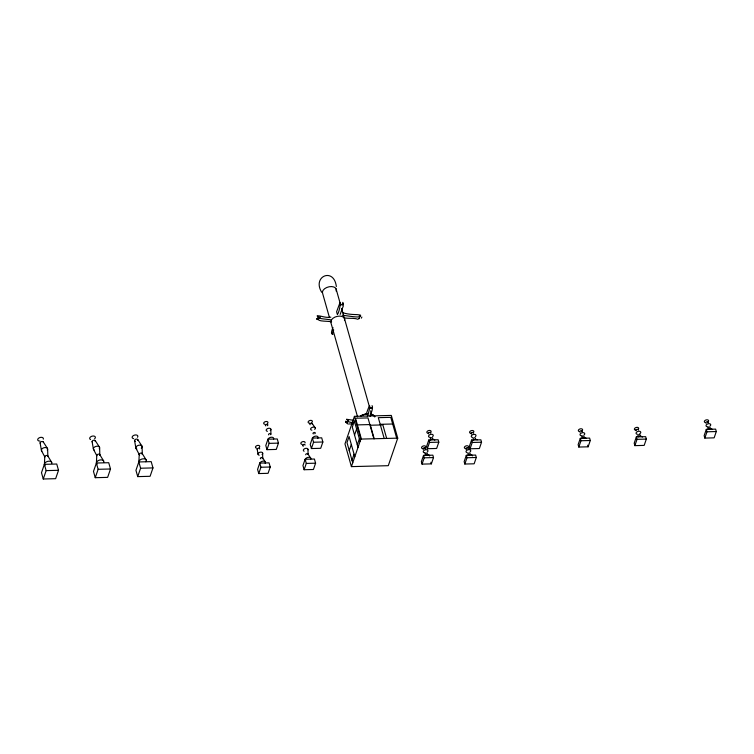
<?xml version="1.0" encoding="UTF-8"?>
<svg xmlns="http://www.w3.org/2000/svg" width="754" height="754" viewBox="0 0 754 754"><rect width="100%" height="100%" fill="white"/><g stroke="black" fill="none" stroke-linecap="round" stroke-linejoin="round"><path stroke-width="1.13" d="M262.656 458.008L262.684 453.229M270.856 434.115L270.893 429.337M308.018 454.181L308.047 449.403M44.42 464.36L44.778 456.764M96.766 455.454L96.408 463.05L93.477 471.41L95.249 477.687L107.624 477.376L110.508 468.988L108.727 462.711L96.352 463.022L98.133 469.299L95.249 477.687M138.877 461.976L139.236 454.379M44.363 464.341L41.489 472.72L43.261 478.997L55.636 478.686L58.52 470.308L56.739 464.021L44.363 464.341L46.145 470.619L43.261 478.997M138.821 461.948L135.946 470.336L137.718 476.613L150.093 476.302L152.977 467.914L151.196 461.637L138.821 461.948L140.602 468.234L137.718 476.613M259.753 463.088L257.585 469.393L258.763 473.559L268.075 473.323L270.234 467.018L269.055 462.852L259.753 463.088L260.931 467.254L258.763 473.559M267.953 439.196L265.794 445.501L266.973 449.667L276.275 449.431L278.443 443.126L277.265 438.96L267.953 439.196L269.131 443.361L266.973 449.667M305.116 459.271L302.948 465.576L304.126 469.733L313.428 469.497L315.596 463.192L314.418 459.035L305.116 459.271L306.294 463.427L304.126 469.733M312.382 438.074L310.224 444.379L311.402 448.545L320.704 448.31L322.872 442.004L321.694 437.838L312.382 438.074L313.56 442.24L311.402 448.545M354.437 416.359L344.974 443.899L351.411 466.622L388.282 465.689L397.735 438.149L391.307 415.426L354.437 416.359L360.864 439.082L351.411 466.622M349.234 450.506L351.317 444.445M354.54 435.049L356.623 428.988M351.995 460.279L354.078 454.219M357.302 444.822L359.385 438.762M423.522 455.397L421.363 461.702L422.042 464.115L431.345 463.88L433.512 457.574L432.834 455.162L423.522 455.397L424.21 457.81L422.042 464.115M428.809 439.987L426.651 446.293L427.329 448.705L436.641 448.47L438.8 442.174L438.121 439.752L428.809 439.987L429.497 442.4L427.329 448.705M466.311 455.312L464.153 461.618L464.832 464.03L474.143 463.804L476.302 457.499L475.623 455.077L466.311 455.312L466.999 457.735L464.832 464.03M471.552 440.053L469.393 446.359L470.072 448.771L479.384 448.536L481.542 442.23L480.863 439.818L471.552 440.053L472.24 442.466L470.072 448.771M580.307 438.328L578.139 444.634L578.827 447.047L588.129 446.811L590.297 440.506L589.609 438.093L580.307 438.328L580.985 440.741L578.827 447.047M636.348 436.915L634.189 443.22L634.868 445.633L644.18 445.397L646.338 439.092L645.66 436.679L636.348 436.915L637.036 439.328L634.868 445.633M706.309 429.356L704.151 435.661L704.83 438.083L714.132 437.848L716.3 431.542L715.621 429.13L706.309 429.356L706.998 431.778L704.83 438.083M367.358 416.576C370.242 408.244 371.364 398.536 366.161 414.408M370.157 416.51C370.214 413.729 372.938 410.214 372.212 408.168A1.725 1.499 -36.3 0 0 370.148 408.225L370.732 408.093A1.64 0.829 -12.5 0 1 371.816 408.065C373.089 407.594 372.259 406.312 372.052 405.624M340.148 314.399L343.306 305.973L342.929 304.682A1.725 1.499 -36.3 0 0 340.865 304.739L341.449 304.607A1.64 0.829 -12.5 0 1 342.533 304.578C343.749 304.635 343.07 302.024 342.665 302.392M320.148 317.038L320.375 316.567L320.177 317.048M347.537 421.024C346.369 419.667 349.686 423.607 353.221 422.165M332.985 327.575C330.365 333.117 331.6 337.311 333.683 329.903M317.717 318.678L317.189 318.499M359.253 318.329C360.261 315.766 358.942 319.696 359.055 318.527M358.141 319.328C354.201 317.745 349.196 318.716 344.795 317.962M340.629 304.446L340.384 304.729A1.744 1.338 21.2 0 0 340.893 305.002M345.7 421.156L345.728 421.759M361.373 318.131L361.873 317.029M349.168 423.908L352.335 424.078M318.499 317.811L319.112 317.726A1.744 0.584 -85.6 0 1 318.97 318.556M347.783 421.298L348.395 421.213A1.744 0.584 -85.6 0 1 348.32 421.778M346.529 422.353L345.832 422.485L347.406 422.834M330.836 317.17C327.142 317.915 323.277 316.718 319.819 315.973C313.41 315.106 320.836 317.293 317.66 317.029C319.178 319.168 326.35 318.923 331.185 319.941M357.377 424.888L369.865 424.577M380.186 424.313L392.674 424.002M360.864 439.082L397.735 438.149M706.998 431.778L716.3 431.542M269.131 443.361L278.443 443.126M313.56 442.24L322.872 442.004M429.497 442.4L438.8 442.174M472.24 442.466L481.542 442.23M580.985 440.741L590.297 440.506M637.036 439.328L646.338 439.092M424.21 457.81L433.512 457.574M466.999 457.735L476.302 457.499M306.294 463.427L315.596 463.192M46.145 470.619L58.52 470.308M98.133 469.299L110.508 468.988M140.602 468.234L152.977 467.914M260.931 467.254L270.234 467.018M359.083 318.471L359.545 318.245M348.159 424.2L347.33 423.371M331.609 321.883C328.65 320.884 318.367 321.722 318.226 319.338M332.787 334.003L332.307 333.928L332.825 334.22M317.745 318.914L316.482 319.027L318.32 319.357A1.744 0.584 -85.6 0 0 318.527 319.385M347.415 420.43L348.131 420.364L346.51 419.271L354.06 420.336M342.655 312.656C347.34 314.286 352.533 314.522 357.273 314.625C365.228 315.474 356.227 315.813 360.421 316.322C359.149 318.075 348.291 315.832 342.344 315.247M346.472 421.986L345.784 421.844M342.759 303.57L342.797 303.617A1.734 0.782 7.9 0 1 342.636 303.739M342.684 304.39L342.844 304.673A1.744 1.338 21.2 0 1 342.684 304.833M312.25 423.588L315.219 427.848M307.962 454.002L310.742 458.159M262.609 457.829L265.389 461.985M137.775 439.61L141.959 446.104M95.306 440.685L99.49 447.179M43.317 441.995L47.502 448.498M142.223 453.55L146.163 459.94M99.754 454.624L103.694 461.014M47.766 455.934L51.706 462.325M321.704 292.26C311.788 276.36 333.994 266.897 336.341 286.529M135.965 448.31L139.302 454.624M93.496 449.384L96.832 455.689A1.565 0.952 -15.8 0 1 98.237 454.191A1.565 0.952 -15.8 0 1 99.773 455.114M41.508 450.694L44.844 457.009A1.565 0.952 -15.8 0 1 46.248 455.501A1.565 0.952 -15.8 0 1 47.794 456.434M587.677 445.209L588.129 446.811M430.892 462.268L431.345 463.88M396.689 438.178L390.798 417.348L378.301 417.659L384.201 438.489M386.679 438.432L382.853 424.907L370.365 425.228L374.191 438.743M336.03 288.725L340.054 302.948M341.6 308.414L369.309 406.34M370.591 410.864L371.863 415.379M373.88 438.753L367.98 417.923L355.492 418.234L361.392 439.064M329.479 317.641L322.674 293.589A7.135 4.335 -15.8 0 1 329.149 286.756A7.135 4.335 -15.8 0 1 336.133 291.006M357.556 416.849L331.034 323.108A7.135 4.335 -15.8 0 1 337.509 316.284A7.135 4.335 -15.8 0 1 344.484 320.535M360.101 441.297L354.38 421.09L352.307 427.15L358.018 447.358M354.795 456.754L349.074 436.547L347 442.607L352.721 462.815M134.561 440.506L135.833 447.819M92.092 441.58L93.364 448.884M40.103 442.89L41.376 450.204M257.208 449.271L257.981 454.144M142.091 446.594L142.289 453.785M99.622 447.669L99.82 454.86M47.634 448.988L47.832 456.17M360.846 415.774A9.727 5.909 -15.8 0 1 367.217 413.842M370.337 413.955A9.727 5.909 -15.8 0 1 374.927 416.755M360.968 415.878A9.491 5.768 -15.8 0 1 367.971 413.946M370.233 414.106A9.491 5.768 -15.8 0 1 374.71 416.839M301.968 444.351A2.187 1.329 -15.8 0 1 301.006 442.777A2.187 1.329 -15.8 0 1 303.636 441.561A2.187 1.329 -15.8 0 1 305.05 442.918M305.681 460.496A2.865 1.744 -15.8 0 1 307.971 457.376A2.865 1.744 -15.8 0 1 310.535 459.554M305.766 454.813A1.178 0.716 -15.8 0 1 306.831 453.682A1.178 0.716 -15.8 0 1 307.99 454.379M304.088 451.241A2.413 1.461 -15.8 0 1 305.012 448.545A2.413 1.461 -15.8 0 1 307.981 449.808M302.75 445.812A1.263 0.773 -15.8 0 1 303.598 444.464A1.263 0.773 -15.8 0 1 305.002 445.18M303.513 446.029A1.263 0.773 -15.8 0 1 303.212 446.01M309.762 423.192A2.187 1.329 -15.8 0 1 308.282 421.59A2.187 1.329 -15.8 0 1 311.411 420.44A2.187 1.329 -15.8 0 1 311.807 422.438M310.224 424.738A1.263 0.773 -15.8 0 1 310.101 423.701A1.263 0.773 -15.8 0 1 311.741 423.239A1.263 0.773 -15.8 0 1 312.156 424.2M312.533 438.498A2.865 1.744 -15.8 0 1 315.973 436.104A2.865 1.744 -15.8 0 1 317.811 438.366M313.353 433.889A1.178 0.716 -15.8 0 1 313.372 432.805A1.178 0.716 -15.8 0 1 315.059 432.617A1.178 0.716 -15.8 0 1 314.748 433.729M311.854 430.185A2.413 1.461 -15.8 0 1 310.997 428.197A2.413 1.461 -15.8 0 1 314.418 427.245A2.413 1.461 -15.8 0 1 314.682 429.403M268.735 434.898A1.178 0.716 -15.8 0 1 269.018 433.87A1.178 0.716 -15.8 0 1 270.563 433.701A1.178 0.716 -15.8 0 1 270.554 434.69M267.425 431.307A2.413 1.461 -15.8 0 1 266.567 429.318A2.413 1.461 -15.8 0 1 269.989 428.366A2.413 1.461 -15.8 0 1 270.252 430.525M265.794 425.859A1.263 0.773 -15.8 0 1 265.813 424.7A1.263 0.773 -15.8 0 1 267.632 424.502A1.263 0.773 -15.8 0 1 267.293 425.699M264.814 424.276A2.187 1.329 -15.8 0 1 264.023 422.466A2.187 1.329 -15.8 0 1 267.133 421.599A2.187 1.329 -15.8 0 1 267.378 423.559M268.179 439.139A2.865 1.744 -15.8 0 1 271.544 437.226A2.865 1.744 -15.8 0 1 273.636 439.007M256.605 448.168A2.187 1.329 -15.8 0 1 255.823 446.359A2.187 1.329 -15.8 0 1 258.933 445.501A2.187 1.329 -15.8 0 1 259.169 447.452M259.904 463.512A2.865 1.744 -15.8 0 1 263.344 461.118A2.865 1.744 -15.8 0 1 265.182 463.38M257.387 449.629A1.263 0.773 -15.8 0 1 258.236 448.291A1.263 0.773 -15.8 0 1 259.64 449.007M260.535 458.79A1.178 0.716 -15.8 0 1 260.903 457.716A1.178 0.716 -15.8 0 1 262.486 457.678A1.178 0.716 -15.8 0 1 262.119 458.752M259.225 455.199A2.413 1.461 -15.8 0 1 258.368 453.211A2.413 1.461 -15.8 0 1 261.789 452.259A2.413 1.461 -15.8 0 1 262.053 454.417M139.716 454.973A1.565 0.952 -15.8 0 1 139.556 453.691A1.565 0.952 -15.8 0 1 141.592 453.126A1.565 0.952 -15.8 0 1 142.11 454.304M136.823 449.035A3.204 1.951 -15.8 0 1 136.681 446.245A3.204 1.951 -15.8 0 1 141.102 445.378A3.204 1.951 -15.8 0 1 141.252 448.178M135.428 441.241A1.687 1.018 -15.8 0 1 134.759 439.94A1.687 1.018 -15.8 0 1 136.983 439.13A1.687 1.018 -15.8 0 1 137.652 440.43M133.656 438.639A2.912 1.762 -15.8 0 1 132.487 436.396A2.912 1.762 -15.8 0 1 136.333 434.983A2.912 1.762 -15.8 0 1 137.501 437.235M139.038 462.56A3.817 2.319 -15.8 0 1 142.958 458.828A3.817 2.319 -15.8 0 1 145.89 461.797M96.964 464.125A3.817 2.319 -15.8 0 1 99.519 460.091A3.817 2.319 -15.8 0 1 103.76 462.23M94.354 450.11A3.204 1.951 -15.8 0 1 94.033 447.48A3.204 1.951 -15.8 0 1 98.199 446.311A3.204 1.951 -15.8 0 1 99.255 448.743M92.337 442.051A1.687 1.018 -15.8 0 1 93.684 440.223A1.687 1.018 -15.8 0 1 95.183 441.495M90.584 439.544A2.912 1.762 -15.8 0 1 90.452 437.009A2.912 1.762 -15.8 0 1 94.467 436.227A2.912 1.762 -15.8 0 1 94.599 438.762M44.976 465.444A3.817 2.319 -15.8 0 1 47.53 461.401A3.817 2.319 -15.8 0 1 51.772 463.55M41.847 451.109A3.204 1.951 -15.8 0 1 44.401 447.622A3.204 1.951 -15.8 0 1 47.266 450.053M40.358 443.361A1.687 1.018 -15.8 0 1 41.479 441.58A1.687 1.018 -15.8 0 1 43.346 442.532M39.896 441.071A2.912 1.762 -15.8 0 1 37.775 439.271A2.912 1.762 -15.8 0 1 41.178 437.329A2.912 1.762 -15.8 0 1 43.308 439.13M423.201 448.658A2.187 1.329 -15.8 0 1 421.806 446.933A2.187 1.329 -15.8 0 1 425.152 446A2.187 1.329 -15.8 0 1 424.822 448.215M423.409 449.29A1.263 0.773 -15.8 0 1 423.352 448.187A1.263 0.773 -15.8 0 1 425.096 447.848A1.263 0.773 -15.8 0 1 425.152 448.95M423.984 452.636A2.413 1.461 -15.8 0 1 423.88 450.534A2.413 1.461 -15.8 0 1 427.207 449.884A2.413 1.461 -15.8 0 1 427.311 451.985M425.058 452.815A2.413 1.461 -15.8 0 1 424.483 452.777M425.671 454.587A1.178 0.716 -15.8 0 1 425.256 453.616A1.178 0.716 -15.8 0 1 426.924 453.145A1.178 0.716 -15.8 0 1 427.056 454.2M424.785 455.661A2.865 1.744 -15.8 0 1 427.82 454.681A2.865 1.744 -15.8 0 1 429.629 455.982M430.355 437.405A2.413 1.461 -15.8 0 1 428.724 435.642A2.413 1.461 -15.8 0 1 432.174 434.379A2.413 1.461 -15.8 0 1 432.608 436.585M428.696 433.88A1.263 0.773 -15.8 0 1 429.186 432.476A1.263 0.773 -15.8 0 1 430.751 433.135M429.648 440.704A2.865 1.744 -15.8 0 1 430.072 440.251M430.638 439.855A2.865 1.744 -15.8 0 1 434.804 440.129M430.723 439.111A1.178 0.716 -15.8 0 1 430.666 438.083A1.178 0.716 -15.8 0 1 432.287 437.763A1.178 0.716 -15.8 0 1 432.344 438.79M428.498 433.258A2.187 1.329 -15.8 0 1 427.094 431.533A2.187 1.329 -15.8 0 1 430.44 430.6A2.187 1.329 -15.8 0 1 430.11 432.805M472.522 437.433A2.413 1.461 -15.8 0 1 471.655 435.435A2.413 1.461 -15.8 0 1 475.077 434.483A2.413 1.461 -15.8 0 1 475.35 436.641M473.144 438.903A1.178 0.716 -15.8 0 1 474.209 437.772A1.178 0.716 -15.8 0 1 475.369 438.47M471.702 434.021A1.263 0.773 -15.8 0 1 471.146 433.107A1.263 0.773 -15.8 0 1 472.673 432.41A1.263 0.773 -15.8 0 1 473.493 433.192M471.787 433.258A2.187 1.329 -15.8 0 1 469.638 431.957A2.187 1.329 -15.8 0 1 472.73 430.534A2.187 1.329 -15.8 0 1 473.276 432.56M472.39 440.77A2.865 1.744 -15.8 0 1 477.235 439.818M467.282 452.692A2.413 1.461 -15.8 0 1 466.415 450.704A2.413 1.461 -15.8 0 1 469.836 449.752A2.413 1.461 -15.8 0 1 470.11 451.91M466.462 449.28A1.263 0.773 -15.8 0 1 466.01 448.234A1.263 0.773 -15.8 0 1 467.81 447.735A1.263 0.773 -15.8 0 1 467.951 448.866M467.904 454.172A1.178 0.716 -15.8 0 1 468.969 453.041A1.178 0.716 -15.8 0 1 470.128 453.738M467.574 455.576A2.865 1.744 -15.8 0 1 470.609 454.596A2.865 1.744 -15.8 0 1 472.419 455.897M466.556 448.517A2.187 1.329 -15.8 0 1 464.398 447.226A2.187 1.329 -15.8 0 1 467.489 445.793A2.187 1.329 -15.8 0 1 468.036 447.829M581.843 435.746A2.413 1.461 -15.8 0 1 580.212 433.984A2.413 1.461 -15.8 0 1 583.662 432.711A2.413 1.461 -15.8 0 1 584.096 434.917M581.57 438.592A2.865 1.744 -15.8 0 1 586.292 438.47M580.194 432.221A1.263 0.773 -15.8 0 1 580.062 431.184A1.263 0.773 -15.8 0 1 581.711 430.723A1.263 0.773 -15.8 0 1 582.126 431.684M579.468 431.561A2.187 1.329 -15.8 0 1 578.789 429.639A2.187 1.329 -15.8 0 1 582.06 428.998A2.187 1.329 -15.8 0 1 581.598 431.147M582.211 437.452A1.178 0.716 -15.8 0 1 582.097 436.481A1.178 0.716 -15.8 0 1 583.624 436.057A1.178 0.716 -15.8 0 1 584.011 436.943M637.319 434.295A2.413 1.461 -15.8 0 1 636.574 432.174A2.413 1.461 -15.8 0 1 640.174 431.476A2.413 1.461 -15.8 0 1 639.665 433.833M636.037 430.685A1.263 0.773 -15.8 0 1 636.885 429.346A1.263 0.773 -15.8 0 1 638.289 430.053M638.261 436.029A1.178 0.716 -15.8 0 1 638.138 435.067A1.178 0.716 -15.8 0 1 639.675 434.643A1.178 0.716 -15.8 0 1 640.061 435.529M635.056 430.016A2.187 1.329 -15.8 0 1 634.84 428.215A2.187 1.329 -15.8 0 1 637.686 427.424A2.187 1.329 -15.8 0 1 638.402 429.083M636.037 430.176A2.187 1.329 -15.8 0 1 635.509 430.148M638.176 436.783A2.865 1.744 -15.8 0 1 642.342 437.056M708.458 428.545A1.178 0.716 -15.8 0 1 707.987 427.641A1.178 0.716 -15.8 0 1 709.542 427.066A1.178 0.716 -15.8 0 1 710.014 427.98M707.846 426.773A2.413 1.461 -15.8 0 1 706.215 425.011A2.413 1.461 -15.8 0 1 709.665 423.748A2.413 1.461 -15.8 0 1 710.098 425.953M708.138 429.224A2.865 1.744 -15.8 0 1 712.294 429.497M706.196 423.248A1.263 0.773 -15.8 0 1 706.074 422.212A1.263 0.773 -15.8 0 1 707.714 421.759A1.263 0.773 -15.8 0 1 708.129 422.711M705.471 422.589A2.187 1.329 -15.8 0 1 704.792 420.666A2.187 1.329 -15.8 0 1 708.063 420.025A2.187 1.329 -15.8 0 1 707.61 422.174M339.47 304.06L336.595 311.779L337.349 314.465C339.423 312.731 341.741 297.538 339.47 304.06M318.207 318.442L318.018 318.612A1.64 0.999 -17.2 0 0 317.67 319.357L317.802 319.649A1.725 1.235 27.2 0 1 318.452 318.235L318.207 318.442M347.5 421.929L347.302 422.099A1.64 0.999 -17.2 0 0 346.953 422.843L347.085 423.135A1.725 1.235 27.2 0 1 347.735 421.722L347.5 421.929"/></g></svg>
